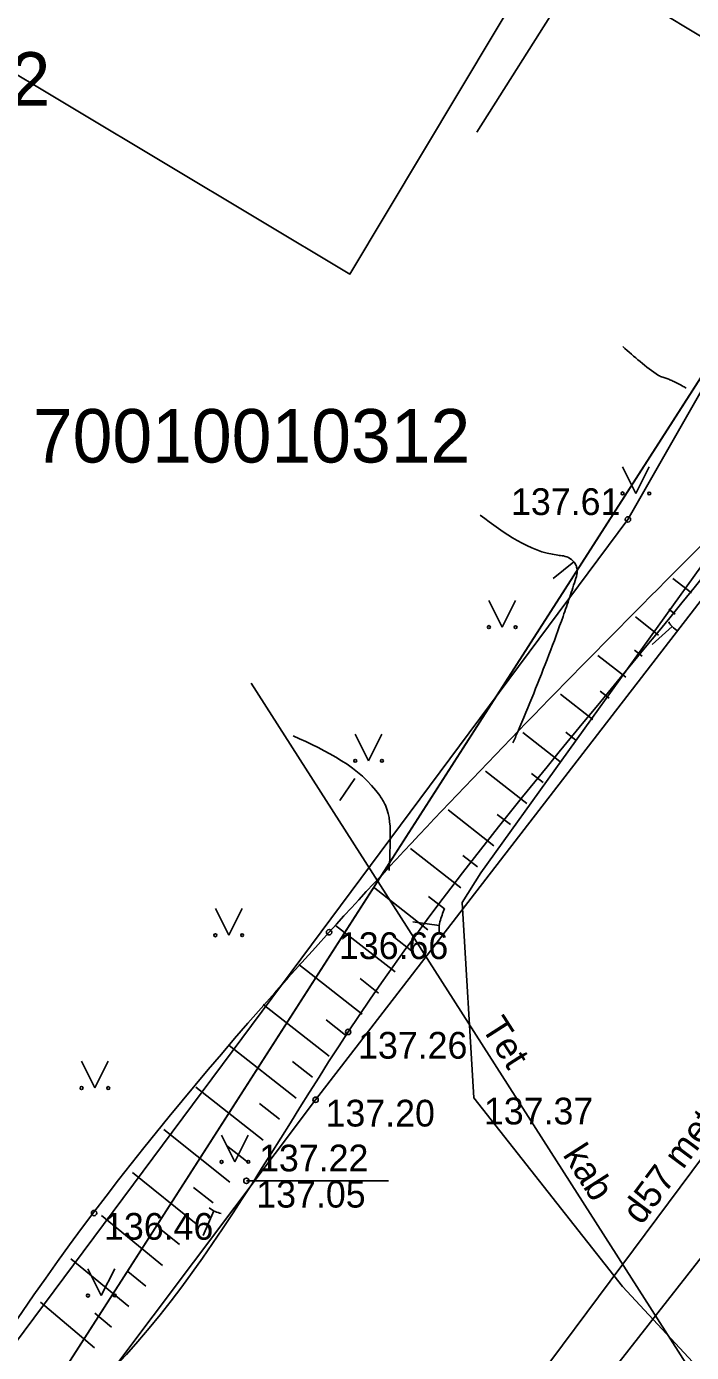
# Model space of a CAD drawing. Extents: x 635526 to 635724, y 303492 to 303632.
# Drawn here: x 635576.1 to 635588.54, y 303586.43 to 303611.23 of the extents above; entities that cross this region are included whole.
import ezdxf

# ---------------------------------------------------------------- set-up
doc = ezdxf.new("R2010")
doc.units = 0
for name, color, linetype in [('APGR_SARK_####_####_#', 7, 'Continuous'), ('BUVE_EKAS_####_####_#', 7, 'Continuous'), ('BUVE_EKAS_VEKT_####_#', 7, 'Continuous'), ('BUVE_EKAS_VEKT_TKST_#', 7, 'Continuous'), ('CELI_CAPM_####_####_#', 7, 'Continuous'), ('CELI_CMAL_####_####_#', 7, 'Continuous'), ('ELEK_VADP_ZSPR_####_#', 7, 'Continuous'), ('GAZE_VADP_ZSPD_####_#', 7, 'Continuous'), ('GAZE_VADP_ZSPD_TKST_#', 7, 'Continuous'), ('NORB_ZOGS_ZSTP_####_#', 7, 'Continuous'), ('RELJ_AATZ_####_TKST_#', 7, 'Continuous'), ('RELJ_ELEM_####_####_#', 7, 'Continuous'), ('RELJ_HORZ_PAMT_####_#', 7, 'Continuous'), ('RELJ_HORZ_RESN_####_#', 7, 'Continuous'), ('RELJ_NOGA_####_####_#', 7, 'Continuous'), ('RELJ_NOGL_####_####_#', 7, 'Continuous'), ('ROBZ_UZMR_####_####_#', 7, 'Continuous'), ('ROBZ_UZMR_####_TKST_#', 7, 'Continuous'), ('SAKT_VADV_PKAB_####_#', 7, 'Continuous'), ('SAKT_VADV_PKAB_TKST_#', 7, 'Continuous'), ('TERT_ELEM_####_####_#', 7, 'Continuous')]:
    doc.layers.add(name, color=color, linetype=linetype)

msp = doc.modelspace()

# ---------------------------------------------------------------- linework, layer by layer
at = {"layer": 'APGR_SARK_####_####_#'}
msp.add_line((635586.634, 303612.311), (635642.372, 303578.422), dxfattribs=at)
at = {"layer": 'BUVE_EKAS_####_####_#'}
msp.add_line((635586.236, 303611.964), (635584.525, 303609.255), dxfattribs=at)
at = {"layer": 'BUVE_EKAS_VEKT_####_#'}
msp.add_lwpolyline([(635576.175, 303612.311), (635575.235, 303610.738), (635582.15, 303606.602), (635585.564, 303612.311)], dxfattribs=at)
at = {"layer": 'CELI_CAPM_####_####_#'}
msp.add_lwpolyline([(635596.065, 303594.405), (635595.252, 303594.976), (635594.882, 303595.147), (635594.523, 303595.149), (635594.185, 303595.032), (635593.879, 303594.766), (635590.194, 303590.087), (635586.824, 303585.793)], dxfattribs=at)
at = {"layer": 'CELI_CMAL_####_####_#'}
msp.add_lwpolyline([(635568.696, 303570.911), (635566.066, 303572.853), (635568.723, 303576.535), (635572.006, 303581.344), (635573.907, 303580.987), (635575.984, 303581.002), (635576.603, 303581.653), (635575.91, 303583.365), (635575.813, 303583.795), (635577.717, 303586.116), (635581.509, 303591.161), (635589.142, 303601.051), (635594.599, 303608.157), (635595.147, 303608.938), (635595.494, 303609.673), (635595.599, 303610.231), (635595.337, 303611.293), (635594.686, 303612.104), (635594.88, 303612.244), (635600.621, 303608.645), (635605.052, 303605.591)], dxfattribs=at)
at = {"layer": 'ELEK_VADP_ZSPR_####_#'}
msp.add_lwpolyline([(635593.906, 303611.106), (635593.211, 303608.332), (635589.141, 303601.726), (635584.601, 303595.406), (635584.25, 303594.849), (635584.471, 303591.2), (635587.247, 303587.67), (635590.451, 303584.222)], dxfattribs=at)
at = {"layer": 'GAZE_VADP_ZSPD_####_#'}
msp.add_lwpolyline([(635554.535, 303545.746), (635561.941, 303556.136), (635579.996, 303578.34), (635592.713, 303595.412), (635598.627, 303591.851)], dxfattribs=at)
at = {"layer": 'NORB_ZOGS_ZSTP_####_#'}
msp.add_lwpolyline([(635571.714, 303586.893), (635574.383, 303584.593), (635587.351, 303602.016), (635593.213, 303612.288), (635593.178, 303612.311)], dxfattribs=at)
at = {"layer": 'RELJ_AATZ_####_TKST_#'}
msp.add_line((635580.213, 303589.645), (635582.869, 303589.645), dxfattribs=at)
at = {"layer": 'RELJ_ELEM_####_####_#'}
for centre in [(635587.351, 303602.016), (635581.759, 303594.293), (635582.117, 303592.43), (635581.509, 303591.161), (635580.213, 303589.645), (635577.365, 303589.043)]:
    msp.add_circle(centre, 0.05, dxfattribs=at)
at = {"layer": 'RELJ_HORZ_PAMT_####_#'}
for p, q in [((635585.949, 303600.909), (635586.338, 303601.224)), ((635581.96, 303596.758), (635582.245, 303597.169)), ((635583.326, 303594.49), (635583.821, 303594.423)), ((635579.406, 303588.624), (635579.607, 303589.081))]:
    msp.add_line(p, q, dxfattribs=at)
for points in [[(635585.2, 303597.834), (635585.289, 303598.044), (635585.873, 303599.484), (635586.138, 303600.202), (635586.261, 303600.559), (635586.319, 303600.738), (635586.376, 303600.916), (635586.4, 303601.052), (635586.391, 303601.121), (635586.363, 303601.188), (635586.266, 303601.286), (635586.144, 303601.331), (635586.037, 303601.346), (635584.585, 303602.097)], [(635582.883, 303595.45), (635582.905, 303596.031), (635582.813, 303596.668), (635582.708, 303596.849), (635581.091, 303597.969)], [(635583.824, 303594.262), (635583.817, 303594.348), (635583.835, 303594.486), (635583.921, 303594.736)], [(635579.739, 303589.033), (635579.63, 303589.072), (635579.516, 303589.138)]]:
    msp.add_spline(points, degree=3, dxfattribs=at)
at = {"layer": 'RELJ_HORZ_RESN_####_#'}
msp.add_line((635587.806, 303599.674), (635588.175, 303600.011), dxfattribs=at)
for points in [[(635588.441, 303604.469), (635588.366, 303604.514), (635588.224, 303604.586), (635588.152, 303604.62), (635588.08, 303604.652), (635588.04, 303604.666), (635588, 303604.676), (635587.96, 303604.689), (635587.925, 303604.709), (635587.254, 303605.249)], [(635588.264, 303599.939), (635588.146, 303600.046), (635588.114, 303600.097)]]:
    msp.add_spline(points, degree=3, dxfattribs=at)
at = {"layer": 'RELJ_NOGA_####_####_#'}
for p, q in [((635588.538, 303600.641), (635588.191, 303600.911)), ((635588.231, 303600.246), (635588.113, 303600.338)), ((635587.923, 303599.852), (635587.49, 303600.19)), ((635587.308, 303599.064), (635586.789, 303599.469)), ((635587.615, 303599.458), (635587.473, 303599.569)), ((635586.692, 303598.276), (635586.088, 303598.748)), ((635587, 303598.67), (635586.831, 303598.801)), ((635586.075, 303597.488), (635585.387, 303598.027)), ((635586.384, 303597.882), (635586.19, 303598.034)), ((635585.459, 303596.701), (635584.687, 303597.306)), ((635585.767, 303597.095), (635585.548, 303597.266)), ((635584.843, 303595.913), (635583.986, 303596.584)), ((635585.151, 303596.307), (635584.907, 303596.498)), ((635584.227, 303595.126), (635583.285, 303595.863)), ((635584.535, 303595.52), (635584.265, 303595.731)), ((635583.61, 303594.338), (635582.584, 303595.142)), ((635583.918, 303594.732), (635583.623, 303594.963)), ((635582.994, 303593.551), (635581.883, 303594.42)), ((635583.302, 303593.945), (635582.982, 303594.196)), ((635582.378, 303592.763), (635581.192, 303593.691)), ((635582.686, 303593.157), (635582.34, 303593.427)), ((635581.762, 303591.976), (635580.527, 303592.942)), ((635582.07, 303592.369), (635581.706, 303592.654)), ((635581.144, 303591.189), (635579.889, 303592.176)), ((635581.453, 303591.582), (635581.079, 303591.876)), ((635580.525, 303590.404), (635579.271, 303591.397)), ((635580.835, 303590.796), (635580.458, 303591.094)), ((635579.903, 303589.621), (635578.669, 303590.605)), ((635580.214, 303590.012), (635579.84, 303590.309)), ((635579.277, 303588.841), (635578.081, 303589.804)), ((635579.59, 303589.231), (635579.225, 303589.523)), ((635578.647, 303588.064), (635577.503, 303588.997)), ((635578.963, 303588.452), (635578.611, 303588.737)), ((635578.012, 303587.292), (635576.932, 303588.186)), ((635578.33, 303587.677), (635577.996, 303587.952)), ((635577.372, 303586.524), (635576.365, 303587.373)), ((635577.693, 303586.907), (635577.379, 303587.169))]:
    msp.add_line(p, q, dxfattribs=at)
msp.add_spline([(635590.995, 303603.797), (635589.269, 303601.579), (635582.117, 303592.43), (635575.487, 303584.342), (635575.079, 303584.132), (635573.548, 303583.871)], degree=3, dxfattribs=at)
at = {"layer": 'RELJ_NOGL_####_####_#'}
msp.add_spline([(635573.548, 303583.871), (635574.148, 303584.245), (635574.383, 303584.593), (635581.759, 303594.293), (635590.995, 303603.797)], degree=3, dxfattribs=at)
at = {"layer": 'ROBZ_UZMR_####_####_#'}
msp.add_line((635592.47, 303610.52), (635575.43, 303583.97), dxfattribs=at)
for points in [[(635570.016, 303612.311), (635559.97, 303596.32), (635575.43, 303583.97), (635592.47, 303610.52), (635589.681, 303612.311)], [(635640.706, 303526.347), (635641.43, 303538.77), (635641.68, 303549.94), (635644.31, 303578.54), (635620.56, 303593.4), (635592.47, 303610.52), (635575.43, 303583.97), (635558.64, 303563.37), (635549.46, 303547.17), (635574.44, 303528.47), (635590.33, 303527.88), (635593.432, 303526.347)], [(635640.706, 303526.347), (635641.43, 303538.77), (635641.68, 303549.94), (635644.31, 303578.54), (635620.56, 303593.4), (635592.47, 303610.52), (635575.43, 303583.97), (635558.64, 303563.37), (635549.46, 303547.17), (635574.44, 303528.47), (635590.33, 303527.88), (635593.432, 303526.347)]]:
    msp.add_lwpolyline(points, dxfattribs=at)
at = {"layer": 'SAKT_VADV_PKAB_####_#'}
msp.add_lwpolyline([(635590.08, 303583.66), (635580.302, 303598.951)], dxfattribs=at)
at = {"layer": 'TERT_ELEM_####_####_#'}
for p, q in [((635587.25, 303603), (635587.5, 303602.5)), ((635587.5, 303602.5), (635587.75, 303603)), ((635584.75, 303600.5), (635585, 303600)), ((635585, 303600), (635585.25, 303600.5)), ((635582.25, 303598), (635582.5, 303597.5)), ((635582.5, 303597.5), (635582.75, 303598)), ((635579.633, 303594.739), (635579.883, 303594.239)), ((635579.883, 303594.239), (635580.133, 303594.739)), ((635577.13, 303591.882), (635577.38, 303591.382)), ((635577.38, 303591.382), (635577.63, 303591.882)), ((635579.75, 303590.5), (635580, 303590)), ((635580, 303590), (635580.25, 303590.5)), ((635577.25, 303588), (635577.5, 303587.5)), ((635577.5, 303587.5), (635577.75, 303588))]:
    msp.add_line(p, q, dxfattribs=at)
for centre, radius in [((635587.25, 303602.5), 0.028), ((635587.75, 303602.5), 0.0263), ((635584.75, 303600), 0.028), ((635585.25, 303600), 0.0263), ((635582.25, 303597.5), 0.028), ((635582.75, 303597.5), 0.0263), ((635579.633, 303594.239), 0.028), ((635580.133, 303594.239), 0.0263), ((635577.13, 303591.381), 0.028), ((635577.63, 303591.381), 0.0263), ((635579.75, 303590), 0.028), ((635580.25, 303590), 0.0263), ((635577.25, 303587.5), 0.028), ((635577.75, 303587.5), 0.0263)]:
    msp.add_circle(centre, radius, dxfattribs=at)

# ---------------------------------------------------------------- texts
at = {"layer": 'BUVE_EKAS_VEKT_TKST_#'}
msp.add_text('70010010258002', height=1, dxfattribs=at).set_placement((635566.134, 303609.753))
at = {"layer": 'GAZE_VADP_ZSPD_TKST_#'}
msp.add_text('d57 met', height=0.5, rotation=53.3169, dxfattribs=at).set_placement((635587.602, 303588.801))
at = {"layer": 'RELJ_AATZ_####_TKST_#'}
for s, p in [(' 137.61', (635584.978, 303602.097)), (' 136.66', (635581.759, 303593.793)), (' 137.26', (635582.117, 303591.93)), (' 137.20', (635581.509, 303590.661)), (' 137.37', (635584.471, 303590.7)), (' 137.22', (635580.265, 303589.822)), (' 137.05', (635580.213, 303589.145)), (' 136.46', (635577.365, 303588.543))]:
    msp.add_text(s, height=0.5, dxfattribs=at).set_placement(p)
at = {"layer": 'ROBZ_UZMR_####_TKST_#'}
msp.add_text('70010010312', height=1, dxfattribs=at).set_placement((635576.22, 303603.079))
at = {"layer": 'SAKT_VADV_PKAB_TKST_#'}
for s, p in [('Tet', (635584.597, 303592.513)), ('kab', (635586.119, 303590.133))]:
    msp.add_text(s, height=0.5, rotation=302.5994, dxfattribs=at).set_placement(p)

doc.saveas('drawing.dxf')
